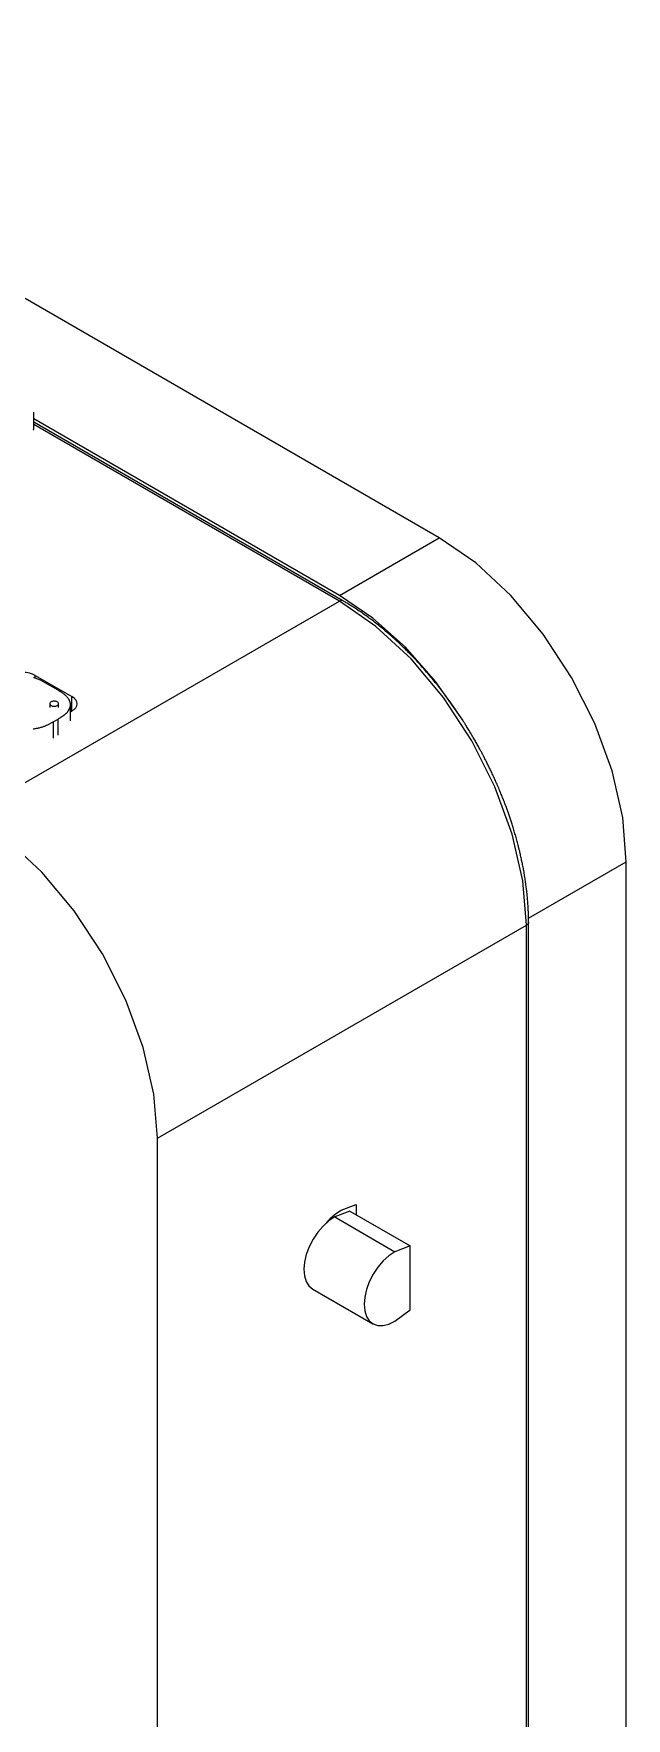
# Model space of a CAD drawing. Extents: x 2.69 to 8.09, y 2.38 to 7.06.
# Drawn here: x 7.764 to 8.095, y 6.107 to 7.047 of the extents above; entities that cross this region are included whole.
import ezdxf

# ---------------------------------------------------------------- set-up
doc = ezdxf.new("R2010")
doc.units = 0
doc.header["$LTSCALE"] = 0.5
doc.layers.add('TANGENT_LINES', color=7, linetype='CONTINUOUS')
doc.layers.add('VISIBLE', color=7, linetype='CONTINUOUS')

msp = doc.modelspace()

# ---------------------------------------------------------------- linework, layer by layer
at = {"layer": 'TANGENT_LINES'}
for p, q in [((7.93486, 6.73005), (7.76425, 6.82855)), ((7.93486, 6.73326), (7.99054, 6.76541)), ((7.72885, 6.61111), (7.93486, 6.73005)), ((7.76513, 6.68702), (7.76513, 6.68859)), ((7.78557, 6.66876), (7.78557, 6.67679)), ((7.77504, 6.66266), (7.77504, 6.6536)), ((7.77782, 6.65521), (7.77782, 6.66426)), ((8.04037, 6.55309), (8.09493, 6.58459)), ((7.83325, 6.43029), (8.03925, 6.54923)), ((8.03925, 5.86614), (8.03925, 6.54923))]:
    msp.add_line(p, q, dxfattribs=at)
for points in [[(7.93683, 6.73024), (7.9364, 6.7304), (7.93592, 6.73042), (7.9354, 6.7303), (7.93486, 6.73005)], [(8.03925, 6.54923), (8.03725, 6.57391), (8.03131, 6.59995), (8.02166, 6.62636), (8.00868, 6.65212), (7.99286, 6.67625), (7.97481, 6.69781), (7.95522, 6.71597), (7.93486, 6.73005)], [(8.04041, 6.55084), (8.04033, 6.55039), (8.04011, 6.54997), (8.03974, 6.54957), (8.03925, 6.54923)]]:
    msp.add_lwpolyline(points, dxfattribs=at)
at = {"layer": 'VISIBLE'}
for p, q in [((7.99054, 6.76541), (7.50336, 7.04668)), ((7.76425, 6.82587), (7.76425, 6.83542)), ((7.93486, 6.73326), (7.76425, 6.83176)), ((7.93683, 6.73024), (7.76425, 6.82988)), ((7.76513, 6.68859), (7.78557, 6.67679)), ((7.77782, 6.68034), (7.77073, 6.68443)), ((7.77321, 6.67282), (7.77321, 6.67065)), ((7.77813, 6.67065), (7.77813, 6.67282)), ((7.78478, 6.66324), (7.78478, 6.6723)), ((7.78478, 6.6683), (7.78557, 6.66876)), ((7.77504, 6.66266), (7.77782, 6.66426)), ((8.09493, 5.9015), (8.09493, 6.58459)), ((8.04041, 6.55084), (8.04039, 6.55308)), ((8.04041, 5.86775), (8.04041, 6.55084)), ((7.83325, 5.7472), (7.83325, 6.43029)), ((7.93574, 6.39012), (7.94414, 6.39344)), ((7.94414, 6.39344), (7.94414, 6.3877)), ((7.94065, 6.38971), (7.93225, 6.38639)), ((7.93225, 6.38639), (7.96584, 6.367)), ((7.94065, 6.38971), (7.97424, 6.37032)), ((7.92709, 6.38264), (7.92708, 6.38265)), ((7.97424, 6.37032), (7.96584, 6.367)), ((7.97424, 6.3346), (7.97424, 6.37032)), ((7.91994, 6.34618), (7.95353, 6.32678)), ((7.96584, 6.32822), (7.97424, 6.3346))]:
    msp.add_line(p, q, dxfattribs=at)
for points in [[(7.76396, 6.82547), (7.76409, 6.82556), (7.76418, 6.82565), (7.76423, 6.82576), (7.76425, 6.82587)], [(8.09493, 6.58459), (8.09293, 6.60927), (8.08699, 6.63531), (8.07734, 6.66172), (8.06435, 6.68748), (8.04854, 6.71161), (8.03049, 6.73317), (8.0109, 6.75133), (7.99054, 6.76541)], [(8.0037, 6.66359), (7.98854, 6.68512), (7.97164, 6.7043), (7.95355, 6.72052), (7.93486, 6.73326)], [(7.99763, 6.67246), (7.99712, 6.67317), (7.99661, 6.67387), (7.9961, 6.67458), (7.99558, 6.67528), (7.99506, 6.67599), (7.99454, 6.6767), (7.99401, 6.67742), (7.99348, 6.67813), (7.99294, 6.67885), (7.99239, 6.67958), (7.99183, 6.68031), (7.99127, 6.68104), (7.9907, 6.68177), (7.99012, 6.68251), (7.98954, 6.68325), (7.98895, 6.68399), (7.98835, 6.68472), (7.98776, 6.68546), (7.98716, 6.68619), (7.98655, 6.68692), (7.98595, 6.68764), (7.98535, 6.68836), (7.98474, 6.68908), (7.98414, 6.68979), (7.98353, 6.6905), (7.98292, 6.6912), (7.98231, 6.6919), (7.98169, 6.6926), (7.98108, 6.69329), (7.98046, 6.69398), (7.97984, 6.69467), (7.97921, 6.69535), (7.97859, 6.69604), (7.97796, 6.69672), (7.97733, 6.69739), (7.97669, 6.69807), (7.97605, 6.69874), (7.97541, 6.6994), (7.97477, 6.70007), (7.97413, 6.70073), (7.97348, 6.70139), (7.97283, 6.70204), (7.97218, 6.70269), (7.97153, 6.70334), (7.97087, 6.70398), (7.97021, 6.70462), (7.96955, 6.70526), (7.96889, 6.70589), (7.96823, 6.70652), (7.96756, 6.70714), (7.9669, 6.70777), (7.96623, 6.70838), (7.96555, 6.709), (7.96488, 6.70961), (7.96421, 6.71021), (7.96353, 6.71081), (7.96285, 6.71141), (7.96217, 6.71201), (7.96148, 6.7126), (7.96079, 6.71319), (7.9601, 6.71377), (7.9594, 6.71435), (7.95871, 6.71493), (7.95801, 6.7155), (7.9573, 6.71607), (7.9566, 6.71664), (7.9559, 6.7172), (7.95519, 6.71775), (7.95449, 6.7183), (7.95379, 6.71885), (7.95308, 6.71938), (7.95239, 6.71991), (7.95169, 6.72044), (7.951, 6.72095), (7.9503, 6.72146), (7.9496, 6.72197), (7.9489, 6.72248), (7.94818, 6.72299), (7.94745, 6.72349), (7.94671, 6.724), (7.94595, 6.72452), (7.94518, 6.72504), (7.94438, 6.72556), (7.94358, 6.72608), (7.94278, 6.7266), (7.94199, 6.7271), (7.94123, 6.72758), (7.9405, 6.72803), (7.93982, 6.72846), (7.9392, 6.72884), (7.93864, 6.72918), (7.93817, 6.72946), (7.93777, 6.7297), (7.93742, 6.7299), (7.93712, 6.73008), (7.93683, 6.73024)], [(7.76513, 6.68859), (7.76363, 6.6893), (7.76193, 6.68982), (7.76009, 6.69015), (7.75817, 6.69026), (7.75625, 6.69015), (7.7544, 6.68982), (7.7527, 6.6893), (7.75121, 6.68859)], [(7.76516, 6.68706), (7.76506, 6.68709), (7.76496, 6.68713), (7.76484, 6.68717), (7.76472, 6.68721), (7.76457, 6.68725), (7.76439, 6.6873), (7.76419, 6.68736)], [(7.78478, 6.67229), (7.78476, 6.6725), (7.78474, 6.6727), (7.78471, 6.67291), (7.78468, 6.67312), (7.78464, 6.67332), (7.78459, 6.67354), (7.78454, 6.67375), (7.78448, 6.67396), (7.78441, 6.67418), (7.78432, 6.6744), (7.78422, 6.67462), (7.78411, 6.67485), (7.78398, 6.67508), (7.78384, 6.67531), (7.78369, 6.67554), (7.78352, 6.67578), (7.78335, 6.67601), (7.78316, 6.67624), (7.78297, 6.67647), (7.78277, 6.6767), (7.78256, 6.67692), (7.78234, 6.67714), (7.78212, 6.67736), (7.78189, 6.67757), (7.78165, 6.67778), (7.78142, 6.67798), (7.78117, 6.67817), (7.78093, 6.67836), (7.78068, 6.67854), (7.78043, 6.67872), (7.78018, 6.67889), (7.77992, 6.67906), (7.77967, 6.67923), (7.77941, 6.67939), (7.77914, 6.67955), (7.77888, 6.67971), (7.77862, 6.67987), (7.77835, 6.68003), (7.77809, 6.68018), (7.77782, 6.68034)], [(7.78557, 6.66876), (7.78679, 6.66962), (7.7877, 6.6706), (7.78826, 6.67167), (7.78845, 6.67277), (7.78826, 6.67388), (7.7877, 6.67495), (7.78679, 6.67593), (7.78557, 6.67679)], [(7.77782, 6.66426), (7.77805, 6.6644), (7.77827, 6.66453), (7.7785, 6.66467), (7.77872, 6.66481), (7.77894, 6.66494), (7.77916, 6.66508), (7.77938, 6.66522), (7.7796, 6.66535), (7.77982, 6.66549), (7.78003, 6.66563), (7.78025, 6.66577), (7.78046, 6.66591), (7.78067, 6.66606), (7.78087, 6.6662), (7.78107, 6.66635), (7.78127, 6.66649), (7.78147, 6.66664), (7.78166, 6.66679), (7.78185, 6.66695), (7.78203, 6.66711), (7.78221, 6.66727), (7.78239, 6.66744), (7.78257, 6.66762), (7.78273, 6.6678), (7.7829, 6.66799), (7.78306, 6.66818), (7.78322, 6.66839), (7.78337, 6.6686), (7.78351, 6.66882), (7.78365, 6.66905), (7.78379, 6.66928), (7.78392, 6.66952), (7.78404, 6.66976), (7.78416, 6.66999), (7.78426, 6.67023), (7.78436, 6.67046), (7.78445, 6.67068), (7.78453, 6.67089), (7.7846, 6.6711), (7.78466, 6.67128), (7.7847, 6.67146), (7.78474, 6.67161), (7.78476, 6.67175), (7.78478, 6.67188), (7.78479, 6.67199), (7.78479, 6.6721), (7.78479, 6.67219), (7.78478, 6.67229)], [(8.00364, 6.66356), (8.00336, 6.66397), (8.00309, 6.66439), (8.00281, 6.6648), (8.00254, 6.66521), (8.00226, 6.66562), (8.002, 6.66602), (8.00173, 6.66642), (8.00147, 6.66681), (8.00121, 6.66719), (8.00096, 6.66757), (8.00071, 6.66794), (8.00047, 6.6683), (8.00024, 6.66864), (8.00001, 6.66898), (7.99979, 6.66931), (7.99958, 6.66962), (7.99938, 6.66992), (7.99919, 6.6702), (7.99901, 6.67047), (7.99884, 6.67072), (7.99868, 6.67095), (7.99853, 6.67117), (7.9984, 6.67136), (7.99828, 6.67154), (7.99817, 6.6717), (7.99807, 6.67184), (7.99798, 6.67196), (7.9979, 6.67208), (7.99783, 6.67218), (7.99776, 6.67228), (7.99769, 6.67237), (7.99763, 6.67246)], [(7.76398, 6.6588), (7.76443, 6.65886), (7.76488, 6.65892), (7.76531, 6.65899), (7.76575, 6.65907), (7.76618, 6.65915), (7.7666, 6.65924), (7.76702, 6.65934), (7.76743, 6.65943), (7.76783, 6.65954), (7.76823, 6.65965), (7.76862, 6.65976), (7.76899, 6.65987), (7.76937, 6.65999), (7.76973, 6.66011), (7.77008, 6.66024), (7.77043, 6.66037), (7.77078, 6.66051), (7.77112, 6.66065), (7.77146, 6.66079), (7.77179, 6.66094), (7.77212, 6.6611), (7.77245, 6.66126), (7.77278, 6.66142), (7.7731, 6.66159), (7.77343, 6.66176), (7.77375, 6.66194), (7.77407, 6.66211), (7.7744, 6.66229), (7.77472, 6.66247), (7.77504, 6.66266)], [(8.01556, 6.64302), (8.01543, 6.64327), (8.0153, 6.64352), (8.01517, 6.64377), (8.01503, 6.64403), (8.01489, 6.64431), (8.01474, 6.64459), (8.01458, 6.64489), (8.01441, 6.6452), (8.01424, 6.64554), (8.01405, 6.6459), (8.01384, 6.64627), (8.01363, 6.64667), (8.0134, 6.64709), (8.01316, 6.64753), (8.01291, 6.64799), (8.01265, 6.64847), (8.01238, 6.64897), (8.01209, 6.64948), (8.0118, 6.65), (8.0115, 6.65054), (8.01119, 6.6511), (8.01086, 6.65166), (8.01053, 6.65224), (8.01019, 6.65283), (8.00985, 6.65343), (8.00949, 6.65404), (8.00913, 6.65466), (8.00876, 6.65528), (8.00838, 6.65591), (8.008, 6.65653), (8.00763, 6.65715), (8.00725, 6.65777), (8.00689, 6.65837), (8.00653, 6.65896), (8.00618, 6.65952), (8.00584, 6.66006), (8.00552, 6.66058), (8.00522, 6.66106), (8.00494, 6.66151), (8.00468, 6.66192), (8.00445, 6.66229), (8.00425, 6.66262), (8.00407, 6.66289), (8.00393, 6.66311), (8.00383, 6.66327), (8.00375, 6.66339), (8.00369, 6.66348), (8.00364, 6.66356)], [(8.02763, 6.61588), (8.02753, 6.61617), (8.02742, 6.61646), (8.0273, 6.61676), (8.02718, 6.61709), (8.02705, 6.61744), (8.0269, 6.61781), (8.02674, 6.61823), (8.02657, 6.61868), (8.02637, 6.61918), (8.02616, 6.61972), (8.02593, 6.62029), (8.02569, 6.6209), (8.02543, 6.62153), (8.02517, 6.62218), (8.02489, 6.62286), (8.02461, 6.62355), (8.02432, 6.62426), (8.02402, 6.62497), (8.02372, 6.62569), (8.02342, 6.6264), (8.02311, 6.62712), (8.02281, 6.62783), (8.0225, 6.62853), (8.0222, 6.62922), (8.0219, 6.6299), (8.0216, 6.63057), (8.0213, 6.63123), (8.021, 6.63188), (8.02071, 6.63252), (8.02042, 6.63315), (8.02013, 6.63377), (8.01984, 6.63438), (8.01956, 6.63498), (8.01927, 6.63557), (8.01899, 6.63615), (8.01872, 6.63672), (8.01844, 6.63728), (8.01817, 6.63783), (8.0179, 6.63838), (8.01764, 6.63891), (8.01737, 6.63944), (8.01711, 6.63996), (8.01685, 6.64048), (8.01659, 6.64099), (8.01633, 6.6415), (8.01608, 6.64201), (8.01582, 6.64251), (8.01556, 6.64302)], [(7.83325, 6.43029), (7.83124, 6.45497), (7.8253, 6.48101), (7.81565, 6.50742), (7.80267, 6.53318), (7.78685, 6.55731), (7.7688, 6.57887), (7.74922, 6.59704), (7.72885, 6.61111)], [(8.03571, 6.58929), (8.03566, 6.58948), (8.03561, 6.58969), (8.03556, 6.58992), (8.0355, 6.59018), (8.03543, 6.59047), (8.03534, 6.59082), (8.03524, 6.59123), (8.03512, 6.59169), (8.035, 6.59219), (8.03486, 6.59274), (8.0347, 6.59333), (8.03454, 6.59396), (8.03437, 6.59461), (8.03419, 6.59529), (8.03401, 6.59598), (8.03382, 6.59669), (8.03362, 6.59741), (8.03342, 6.59814), (8.03322, 6.59886), (8.03302, 6.59958), (8.03282, 6.60028), (8.03262, 6.60098), (8.03242, 6.60166), (8.03222, 6.60233), (8.03202, 6.60299), (8.03182, 6.60364), (8.03162, 6.60427), (8.03143, 6.6049), (8.03123, 6.60551), (8.03104, 6.60612), (8.03084, 6.60671), (8.03065, 6.6073), (8.03046, 6.60788), (8.03026, 6.60845), (8.03007, 6.60901), (8.02988, 6.60957), (8.02969, 6.61012), (8.0295, 6.61066), (8.02931, 6.6112), (8.02913, 6.61173), (8.02894, 6.61226), (8.02875, 6.61278), (8.02856, 6.6133), (8.02838, 6.61382), (8.02819, 6.61434), (8.02801, 6.61485), (8.02782, 6.61537), (8.02763, 6.61588)], [(8.04039, 6.55308), (8.04039, 6.55337), (8.04038, 6.55367), (8.04038, 6.55398), (8.04037, 6.55433), (8.04036, 6.55471), (8.04034, 6.55514), (8.04032, 6.55563), (8.0403, 6.55617), (8.04027, 6.55677), (8.04024, 6.5574), (8.04021, 6.55808), (8.04017, 6.55878), (8.04013, 6.55951), (8.04008, 6.56026), (8.04003, 6.56102), (8.03998, 6.56179), (8.03993, 6.56256), (8.03987, 6.56332), (8.03981, 6.56408), (8.03975, 6.56482), (8.03968, 6.56554), (8.03961, 6.56625), (8.03954, 6.56696), (8.03946, 6.56765), (8.03939, 6.56834), (8.03931, 6.56903), (8.03922, 6.56971), (8.03914, 6.57039), (8.03905, 6.57107), (8.03895, 6.57175), (8.03886, 6.57244), (8.03876, 6.57313), (8.03865, 6.57383), (8.03855, 6.57454), (8.03844, 6.57524), (8.03833, 6.57595), (8.03821, 6.57666), (8.03809, 6.57737), (8.03797, 6.57808), (8.03785, 6.57879), (8.03773, 6.57949), (8.0376, 6.58019), (8.03748, 6.58088), (8.03735, 6.58156), (8.03722, 6.58224), (8.03708, 6.5829), (8.03695, 6.58356), (8.03681, 6.58422), (8.03668, 6.58486), (8.03654, 6.58551), (8.0364, 6.58614), (8.03626, 6.58678), (8.03612, 6.58741), (8.03598, 6.58803), (8.03585, 6.58866), (8.03571, 6.58929)], [(7.93225, 6.38639), (7.92893, 6.3842), (7.92573, 6.38131), (7.92276, 6.37786), (7.92014, 6.37396), (7.91799, 6.36979), (7.91638, 6.36549), (7.91538, 6.36125), (7.91502, 6.35722), (7.91532, 6.35356), (7.91627, 6.35043), (7.91783, 6.34793), (7.91994, 6.34618)], [(7.92708, 6.38265), (7.92982, 6.38565), (7.93274, 6.38817), (7.93574, 6.39012)], [(7.96584, 6.367), (7.9625, 6.36479), (7.95928, 6.36189), (7.9563, 6.3584), (7.95368, 6.35448), (7.95153, 6.35028), (7.94993, 6.34596), (7.94894, 6.3417), (7.9486, 6.33766), (7.94894, 6.33401), (7.94993, 6.33088), (7.95153, 6.32841), (7.95368, 6.3267), (7.9563, 6.3258), (7.95928, 6.32576), (7.9625, 6.32658), (7.96584, 6.32822)]]:
    msp.add_lwpolyline(points, dxfattribs=at)
msp.add_lwpolyline([(7.77321, 6.67282), (7.77325, 6.67254), (7.77339, 6.67228), (7.77362, 6.67203), (7.77393, 6.67182), (7.7743, 6.67164), (7.77473, 6.67151), (7.77519, 6.67143), (7.77567, 6.6714), (7.77615, 6.67143), (7.77661, 6.67151), (7.77703, 6.67164), (7.77741, 6.67182), (7.77771, 6.67203), (7.77794, 6.67228), (7.77808, 6.67254), (7.77813, 6.67282), (7.77808, 6.6731), (7.77794, 6.67337), (7.77771, 6.67361), (7.77741, 6.67383), (7.77703, 6.674), (7.77661, 6.67413), (7.77615, 6.67422), (7.77567, 6.67424), (7.77519, 6.67422), (7.77473, 6.67413), (7.7743, 6.674), (7.77393, 6.67383), (7.77362, 6.67361), (7.77339, 6.67337), (7.77325, 6.6731)], close=True, dxfattribs=at)
msp.add_arc((7.75602, 6.66046), 0.02813, 58.47931, 71.03808, dxfattribs=at)

doc.saveas('drawing.dxf')
